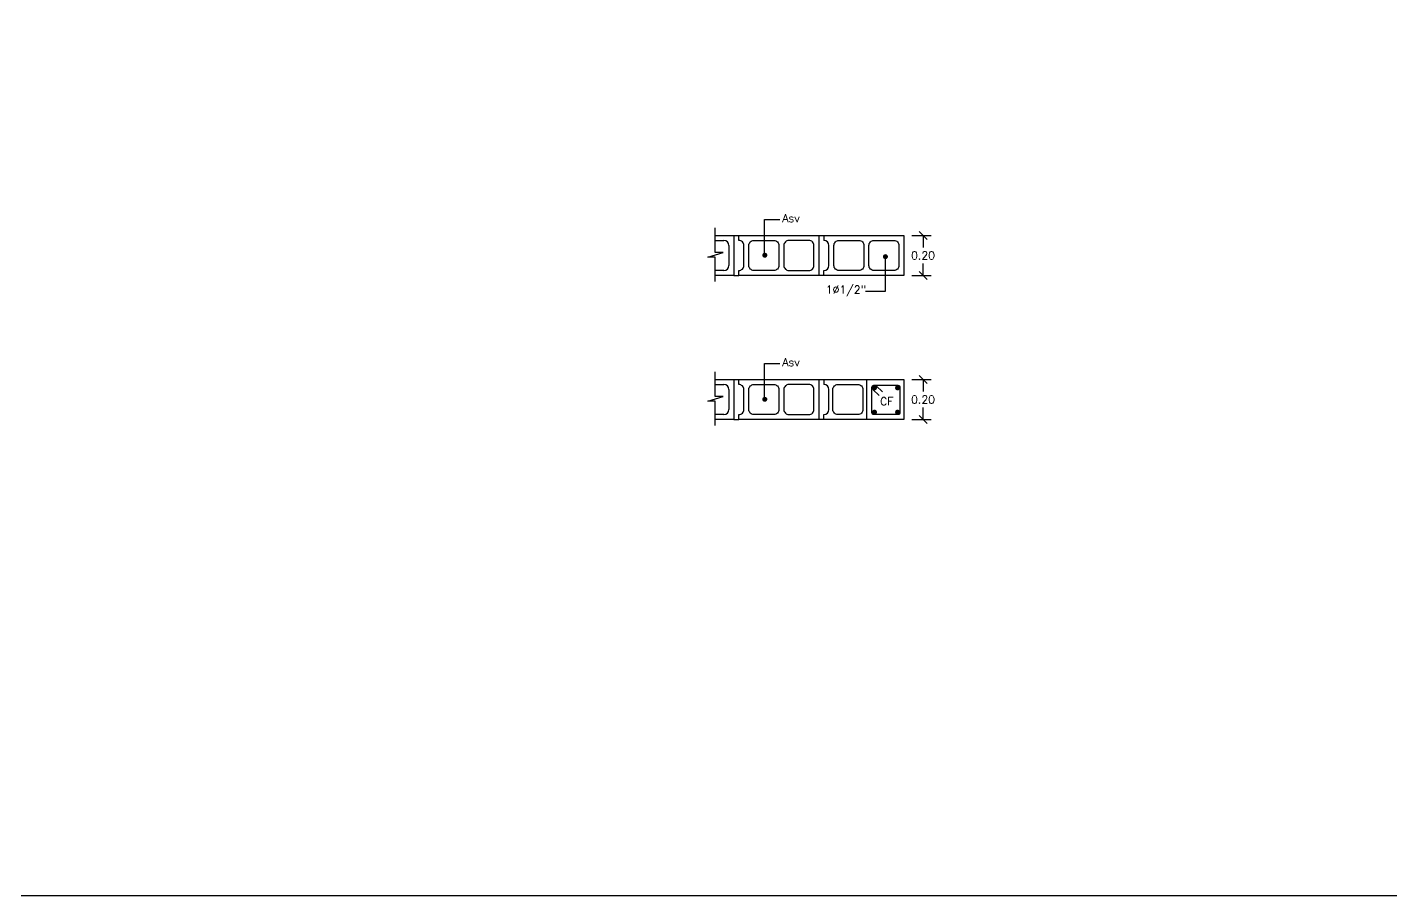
# Model space of a CAD drawing. Header units: metres. Extents: x -25 to 234, y -27 to 52.
# Drawn here: x 8.84 to 15.66, y -25.06 to -20.72 of the extents above; entities that cross this region are included whole.
import ezdxf

# ---------------------------------------------------------------- set-up
doc = ezdxf.new("R2010")
doc.units = ezdxf.units.M
doc.header["$LTSCALE"] = 0.1
doc.header["$MEASUREMENT"] = 0
doc.header["$PDMODE"] = 66
doc.linetypes.add('CONTINUA', pattern=[0])
for name, color, linetype in [('ACERO', 5, 'Continuous'), ('borde de placa', 3, 'Continuous'), ('DIMTEXTO', 4, 'Continuous'), ('DIMZAPATA', 4, 'Continuous'), ('MUROS', 7, 'Continuous')]:
    doc.layers.add(name, color=color, linetype=linetype)
doc.styles.add('SMPLEX', font='simplex.shx')
doc.dimstyles.new('DIM-20', dxfattribs={"dimscale": 0.2, "dimtxt": 0.2, "dimasz": 0.2, "dimexe": 0.2, "dimexo": 0.2, "dimgap": 0.1, "dimtad": 0, "dimtih": 1, "dimtoh": 1, "dimzin": 0, "dimdsep": 46, "dimtxsty": 'SMPLEX', "dimblk1": 'OBLIQUE', "dimblk2": 'OBLIQUE', "dimsah": 1, "dimcen": 0.2, "dimclrd": 4, "dimclre": 4, "dimclrt": 4, "dimadec": 0, "dimazin": 0, "dimtfac": 1, "dimtmove": 0, "dimatfit": 3, "dimldrblk": 'OPEN30', "dimfxl": 1, "dimtolj": 1, "dimtzin": 0, "dimarcsym": 0})

# ---------------------------------------------------------------- blocks, each defined once
blk = doc.blocks.new('_Oblique')
at = {"color": 0, "linetype": 'ByBlock', "lineweight": -2}
blk.add_line((-0.5, -0.5), (0.5, 0.5), dxfattribs=at)
blk = doc.blocks.new('*D31')
at = {"color": 4, "lineweight": -2, "transparency": 16777216}
for p, q in [((13.2639, -21.7645), (13.3592, -21.7645)), ((13.3192, -21.7645), (13.3192, -21.8245)), ((13.3192, -21.9645), (13.3192, -21.9045)), ((13.2639, -21.9645), (13.3592, -21.9645))]:
    blk.add_line(p, q, dxfattribs=at)
at = {"layer": 'Defpoints', "color": 0, "transparency": 16777216}
for p in [(13.2239, -21.7645), (13.2239, -21.9645), (13.3192, -21.9645)]:
    blk.add_point(p, dxfattribs=at)
at = {"color": 4, "lineweight": -2, "transparency": 16777216, "xscale": 0.04000000000000001, "yscale": 0.04000000000000001, "zscale": 0.04000000000000001}
for p, rotation in [((13.3192, -21.7645), 90), ((13.3192, -21.9645), 270)]:
    blk.add_blockref('_Oblique', p, dxfattribs=dict(at, rotation=rotation))
at = {"color": 4, "transparency": 16777216, "insert": (13.3192, -21.8645), "char_height": 0.04, "attachment_point": 5, "style": 'SMPLEX'}
blk.add_mtext('\\A1;0.20', dxfattribs=at)
blk = doc.blocks.new('_Open30')
at = {"layer": 'DIMTEXTO', "color": 0, "lineweight": -2}
for p, q in [((-1, 0.27), (0, 0)), ((0, 0), (-1, -0.27)), ((0, 0), (-1, 0))]:
    blk.add_line(p, q, dxfattribs=at)
blk = doc.blocks.new('*D32')
at = {"color": 4, "lineweight": -2, "transparency": 16777216}
for p, q in [((13.2639, -22.4845), (13.3592, -22.4845)), ((13.3192, -22.4845), (13.3192, -22.5445)), ((13.2639, -22.6845), (13.3592, -22.6845)), ((13.3192, -22.6845), (13.3192, -22.6245))]:
    blk.add_line(p, q, dxfattribs=at)
at = {"layer": 'Defpoints', "color": 0, "transparency": 16777216}
for p in [(13.2239, -22.4845), (13.2239, -22.6845), (13.3192, -22.6845)]:
    blk.add_point(p, dxfattribs=at)
at = {"color": 4, "lineweight": -2, "transparency": 16777216, "xscale": 0.04000000000000001, "yscale": 0.04000000000000001, "zscale": 0.04000000000000001}
for p, rotation in [((13.3192, -22.4845), 90), ((13.3192, -22.6845), 270)]:
    blk.add_blockref('_Oblique', p, dxfattribs=dict(at, rotation=rotation))
at = {"color": 4, "transparency": 16777216, "insert": (13.3192, -22.5845), "char_height": 0.04, "attachment_point": 5, "style": 'SMPLEX'}
blk.add_mtext('\\A1;0.20', dxfattribs=at)

msp = doc.modelspace()

# ---------------------------------------------------------------- linework, layer by layer
at = {"color": 3}
for points in [[(12.2799, -21.9939), (12.2799, -21.8726), (12.2433, -21.8726), (12.3211, -21.8494), (12.2799, -21.8494), (12.2799, -21.7256)], [(12.2799, -22.7139), (12.2799, -22.5926), (12.2433, -22.5926), (12.3211, -22.5694), (12.2799, -22.5694), (12.2799, -22.4456)]]:
    msp.add_lwpolyline(points, dxfattribs=at)
at = {"color": 4}
for points in [[(12.5274, -21.8645), (12.5274, -21.6842), (12.6029, -21.6842)], [(13.1302, -21.8714), (13.1302, -22.0454), (13.0315, -22.0454)], [(12.5274, -22.5846), (12.5274, -22.4043), (12.6029, -22.4043)]]:
    msp.add_lwpolyline(points, dxfattribs=at)
at = {"layer": 'ACERO'}
for p, q in [((13.0682, -22.5348), (13.0999, -22.5644)), ((13.0843, -22.5161), (13.116, -22.5457))]:
    msp.add_line(p, q, dxfattribs=at)
at = {"layer": 'ACERO', "const_width": 0.0125}
for points in [[(12.5223, -21.8634, 1), (12.5348, -21.8634, 1)], [(13.1251, -21.8705, 1), (13.1376, -21.8705, 1)], [(13.0704, -22.5262, 1), (13.0829, -22.5262, 1)], [(13.1858, -22.5262, 1), (13.1983, -22.5262, 1)], [(12.5223, -22.5834, 1), (12.5348, -22.5834, 1)], [(13.0704, -22.6476, 1), (13.0829, -22.6476, 1)], [(13.1858, -22.6476, 1), (13.1983, -22.6476, 1)]]:
    msp.add_lwpolyline(points, format="xyb", close=True, dxfattribs=at)
at = {"layer": 'ACERO'}
msp.add_lwpolyline([(13.0742, -22.5135), (13.194, -22.5135, -0.414214), (13.204, -22.5235), (13.204, -22.6499, -0.414214), (13.194, -22.6599), (13.0742, -22.6599, -0.414214), (13.0642, -22.6499), (13.0642, -22.5235, -0.414214)], format="xyb", close=True, dxfattribs=at)
at = {"layer": 'DIMZAPATA', "linetype": 'CONTINUA'}
msp.add_lwpolyline([(-5.4557, -10.2199), (23.1199, -10.2199), (23.1199, -25.0642), (-5.4557, -25.0642)], close=True, dxfattribs=at)
at = {"layer": 'MUROS', "color": 1}
for p, q in [((12.2799, -21.7895), (12.3239, -21.7895)), ((12.3739, -21.7645), (12.3989, -21.7645)), ((12.3489, -21.8145), (12.3489, -21.9145)), ((12.8489, -21.9145), (12.8489, -21.8145)), ((12.3239, -21.9395), (12.2799, -21.9395)), ((12.3739, -21.9645), (12.3989, -21.9645)), ((12.8239, -21.9645), (12.8239, -21.9395)), ((12.2799, -22.5095), (12.3239, -22.5095)), ((12.3489, -22.5345), (12.3489, -22.6345)), ((12.3739, -22.4845), (12.3989, -22.4845)), ((12.8489, -22.6345), (12.8489, -22.5345)), ((13.0374, -22.4845), (13.0374, -22.6845)), ((12.3239, -22.6595), (12.2799, -22.6595)), ((12.3739, -22.6845), (12.3989, -22.6845)), ((12.8239, -22.6845), (12.8239, -22.6595))]:
    msp.add_line(p, q, dxfattribs=at)
for points in [[(12.2799, -21.7645), (12.3739, -21.7645), (12.3739, -21.9645), (12.2799, -21.9645)], [(12.7739, -21.7645), (12.7989, -21.7645), (12.8239, -21.7645), (12.8239, -21.7895)], [(12.8239, -21.7645), (13.2239, -21.7645), (13.2239, -21.9645), (12.8239, -21.9645), (12.7989, -21.9645)], [(12.2799, -22.4845), (12.3739, -22.4845), (12.3739, -22.6845), (12.2799, -22.6845)], [(12.7739, -22.4845), (12.7989, -22.4845), (12.8239, -22.4845), (12.8239, -22.5095)], [(12.8239, -22.4845), (13.2239, -22.4845), (13.2239, -22.6845), (12.8239, -22.6845), (12.7989, -22.6845)]]:
    msp.add_lwpolyline(points, dxfattribs=at)
for points in [[(12.7989, -21.9645), (12.3989, -21.9645), (12.3989, -21.9395, 0.414214), (12.4239, -21.9145), (12.4239, -21.8145, 0.414214), (12.3989, -21.7895), (12.3989, -21.7645), (12.7989, -21.7645)], [(12.5989, -21.8145), (12.5989, -21.9145, -0.414214), (12.5739, -21.9395), (12.4739, -21.9395, -0.414214), (12.4489, -21.9145), (12.4489, -21.8145, -0.414214), (12.4739, -21.7895), (12.5739, -21.7895, -0.414214)], [(12.6489, -21.7895, 0.414214), (12.6239, -21.8145), (12.6239, -21.9145, 0.414214), (12.6489, -21.9395), (12.7489, -21.9395, 0.414214), (12.7739, -21.9145), (12.7739, -21.8145, 0.414214), (12.7489, -21.7895)], [(13.0239, -21.8145), (13.0239, -21.9145, -0.414214), (12.9989, -21.9395), (12.8989, -21.9395, -0.414214), (12.8739, -21.9145), (12.8739, -21.8145, -0.414214), (12.8989, -21.7895), (12.9989, -21.7895, -0.414214)], [(13.1989, -21.8145), (13.1989, -21.9145, -0.414214), (13.1739, -21.9395), (13.0739, -21.9395, -0.414214), (13.0489, -21.9145), (13.0489, -21.8145, -0.414214), (13.0739, -21.7895), (13.1739, -21.7895, -0.414214)], [(12.7989, -22.6845), (12.3989, -22.6845), (12.3989, -22.6595, 0.414214), (12.4239, -22.6345), (12.4239, -22.5345, 0.414214), (12.3989, -22.5095), (12.3989, -22.4845), (12.7989, -22.4845)], [(12.5989, -22.5345), (12.5989, -22.6345, -0.414214), (12.5739, -22.6595), (12.4739, -22.6595, -0.414214), (12.4489, -22.6345), (12.4489, -22.5345, -0.414214), (12.4739, -22.5095), (12.5739, -22.5095, -0.414214)], [(12.6489, -22.5095, 0.414214), (12.6239, -22.5345), (12.6239, -22.6345, 0.414214), (12.6489, -22.6595), (12.7489, -22.6595, 0.414214), (12.7739, -22.6345), (12.7739, -22.5345, 0.414214), (12.7489, -22.5095)], [(13.0188, -22.5345), (13.0188, -22.6345, -0.414214), (12.9938, -22.6595), (12.8938, -22.6595, -0.414214), (12.8688, -22.6345), (12.8688, -22.5345, -0.414214), (12.8938, -22.5095), (12.9938, -22.5095, -0.414214)]]:
    msp.add_lwpolyline(points, format="xyb", close=True, dxfattribs=at)
for centre, start, end in [((12.3239, -21.8145), 360, 90), ((12.8239, -21.8145), 360, 90), ((12.3239, -21.9145), 270, 0), ((12.8239, -21.9145), 270, 360), ((12.3239, -22.5345), 360, 90), ((12.8239, -22.5345), 360, 90), ((12.3239, -22.6345), 270, 0), ((12.8239, -22.6345), 270, 360)]:
    msp.add_arc(centre, 0.025, start, end, dxfattribs=at)

# ---------------------------------------------------------------- texts
at = {"layer": 'borde de placa', "color": 4, "char_height": 0.04, "attachment_point": 5, "style": 'SMPLEX'}
for s, insert in [('Asv', (12.6596, -21.6781)), ('1%%C1/2"', (12.9339, -22.0419)), ('Asv', (12.6596, -22.3982)), ('CF', (13.1377, -22.5933))]:
    msp.add_mtext(s, dxfattribs=dict(at, insert=insert))

# ---------------------------------------------------------------- dimensions: what is measured, and where the dimension line sits
at = {"color": 4}
for base, p1, p2, picture, middle in [((13.3192, -21.9645), (13.2239, -21.7645), (13.2239, -21.9645), '*D31', (13.3192, -21.8645)), ((13.3192, -22.6845), (13.2239, -22.4845), (13.2239, -22.6845), '*D32', (13.3192, -22.5845))]:
    dim = msp.add_linear_dim(base=base, p1=p1, p2=p2, angle=90, dimstyle='DIM-20', dxfattribs=at)
    dim.commit()
    dim.dimension.update_dxf_attribs({"geometry": picture, "text_midpoint": middle})

doc.saveas('drawing.dxf')
